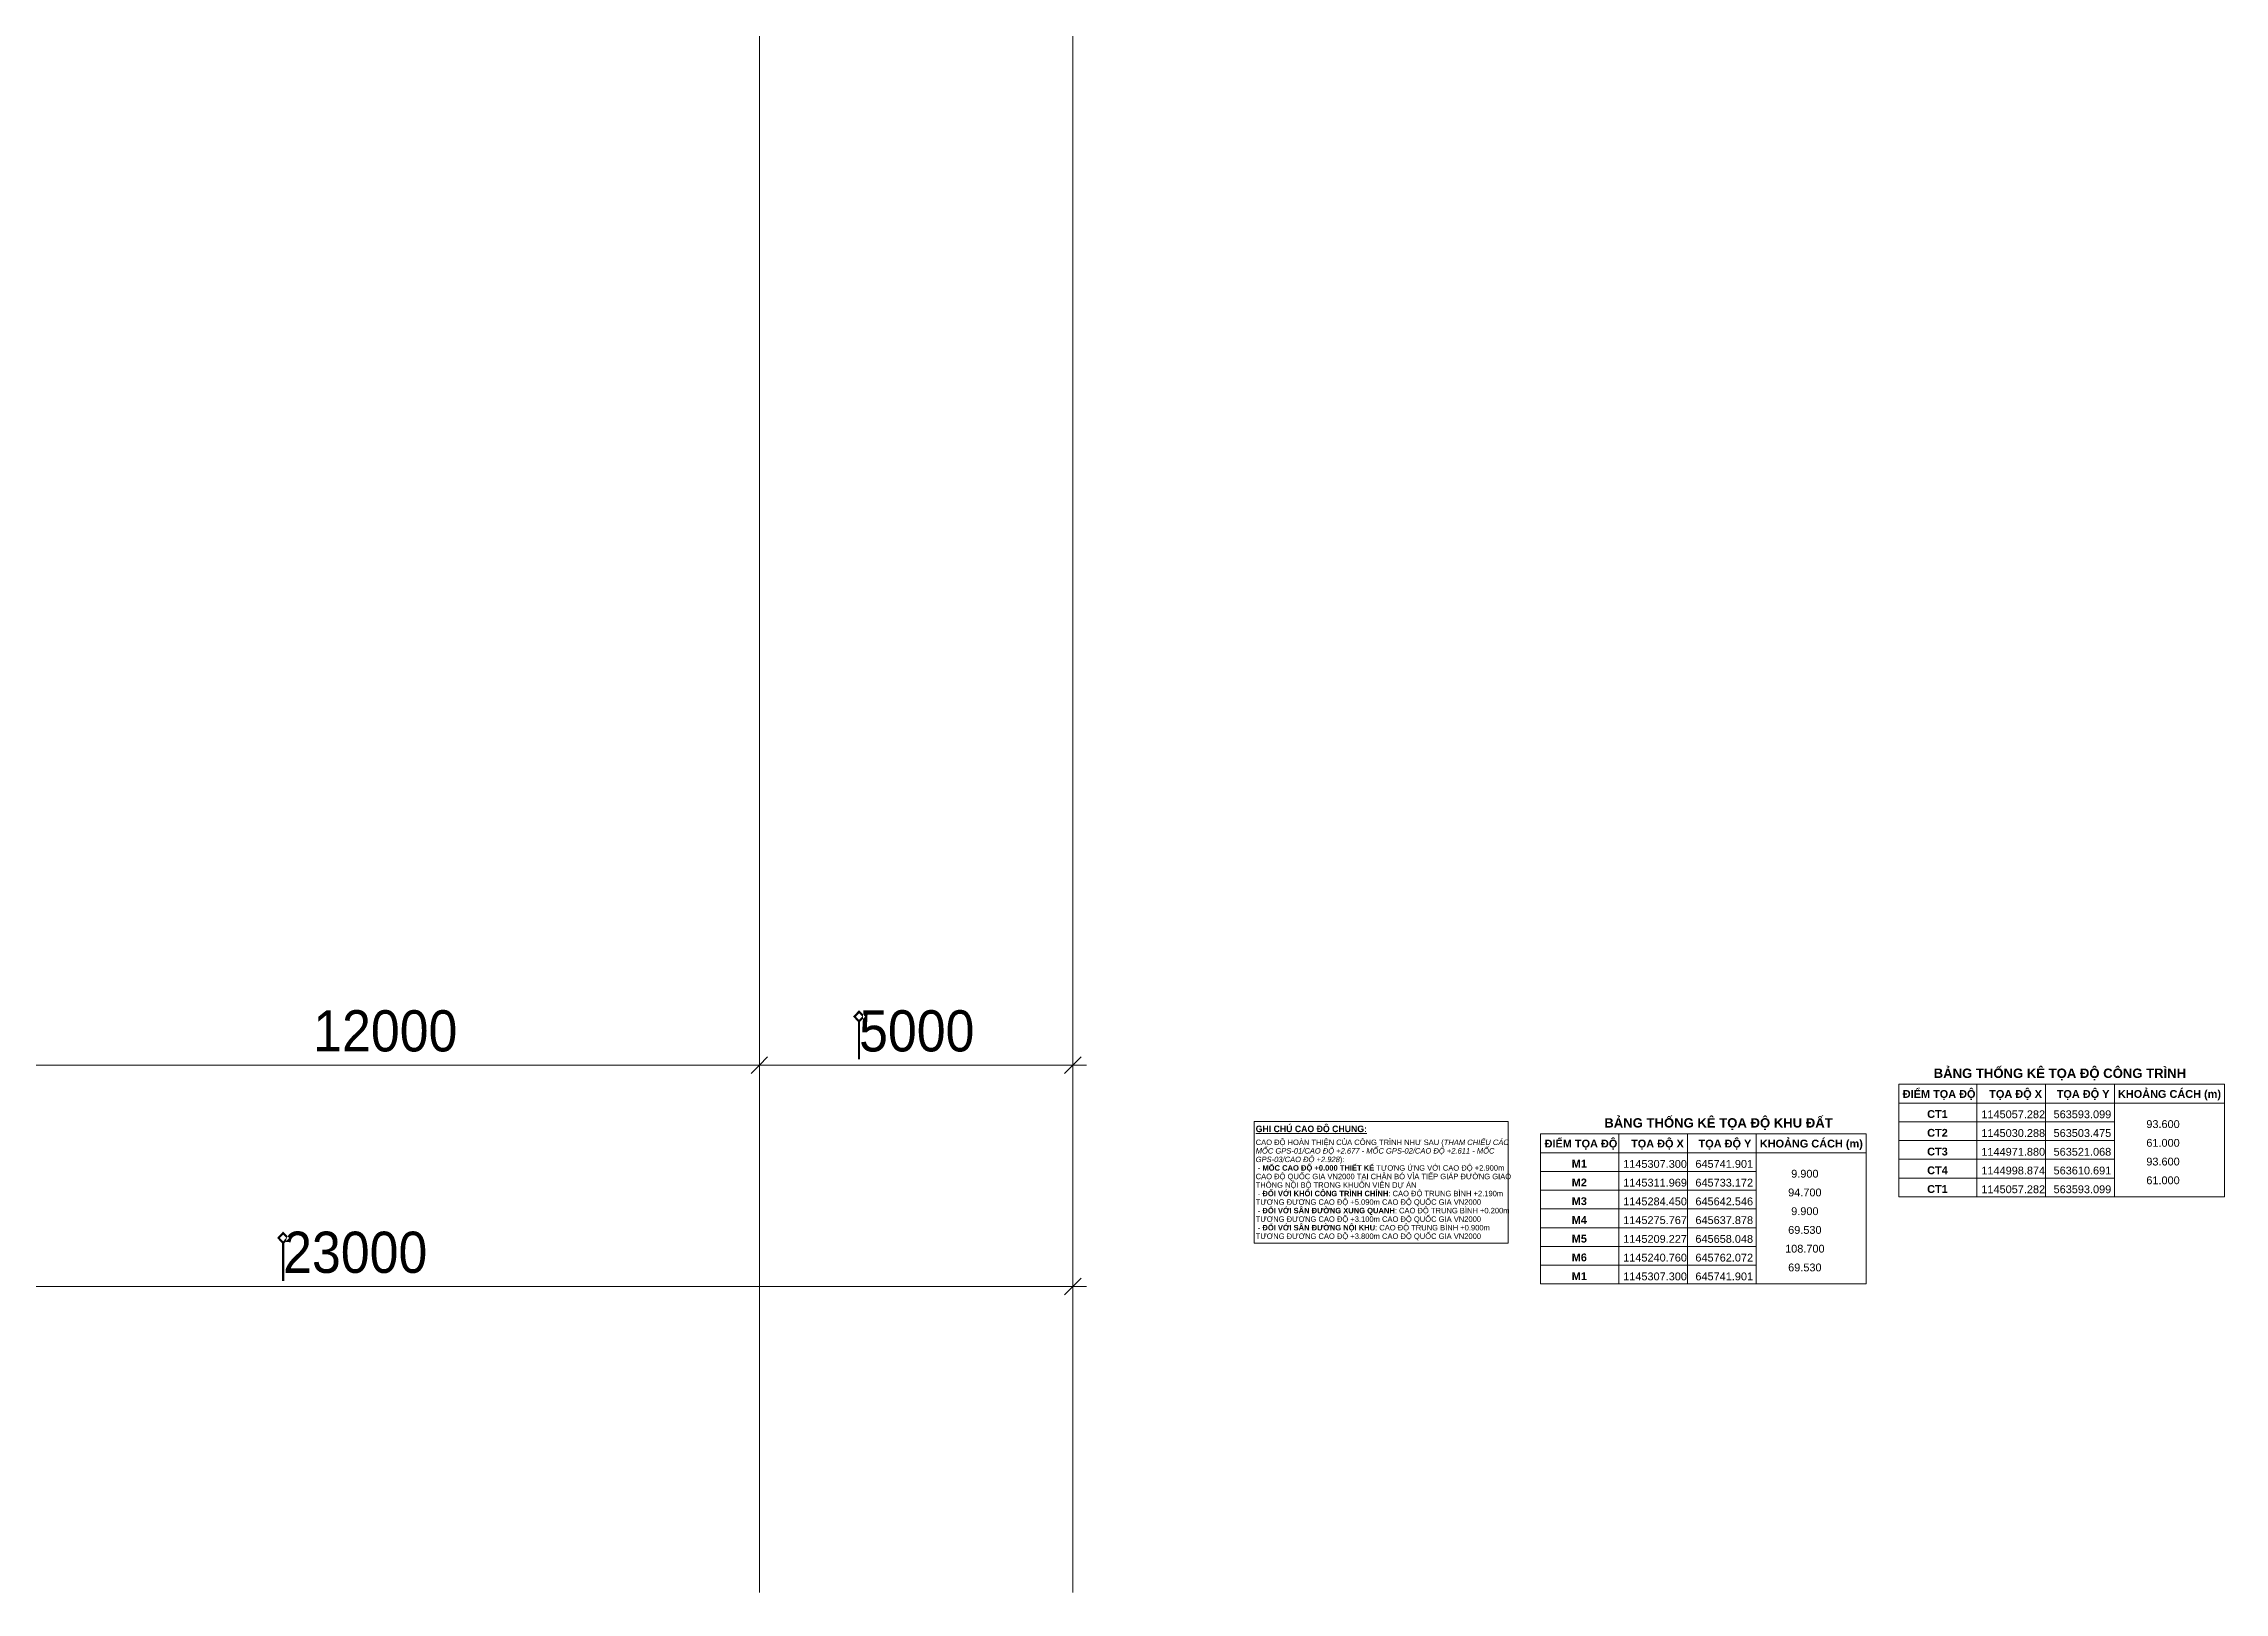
# Model space of a CAD drawing. Header units: millimetres. Extents: x 5356 to 209803, y -16346 to 109894.
# Drawn here: x 141327 to 176221, y -2599 to 22185 of the extents above; entities that cross this region are included whole.
import ezdxf

# ---------------------------------------------------------------- set-up
doc = ezdxf.new("R2010")
doc.units = ezdxf.units.MM
for name, color, linetype, lineweight in [('A-ANNO-DIMS', 211, 'Continuous', 9), ('A-ANNO-DIMS-220', 211, 'Continuous', 9), ('A-DETL-THIN-2', 151, 'Continuous', 18), ('A-FLOR', 192, 'Continuous', 9), ('G-ANNO-TEXT-1', 7, 'Continuous', 9)]:
    doc.layers.add(name, color=color, linetype=linetype, lineweight=lineweight)
doc.styles.add('Arial_2', font='arial_0.ttf', dxfattribs={"width": 0.9, "height": 660})
doc.styles.add('Arial_3', font='arial_0.ttf', dxfattribs={"width": 0.9, "height": 660})
doc.styles.add('Arial_5', font='arial_0.ttf', dxfattribs={"width": 0.95, "height": 87.5})
doc.styles.add('Arial_6', font='arial_0.ttf', dxfattribs={"height": 125})
doc.styles.add('Arial_B_1', font='arialbd_0.ttf', dxfattribs={"width": 0.95, "height": 105})
doc.styles.add('Arial_B_2', font='arialbd_0.ttf', dxfattribs={"height": 150})
doc.styles.add('Arial_B_3', font='arialbd_0.ttf', dxfattribs={"height": 125})
doc.dimstyles.new('1_Dim_chi_tiet_khu_đất_2', dxfattribs={"dimscale": 304.8, "dimtxt": 673.371204, "dimasz": 0.866142, "dimexe": 0.721785, "dimexo": 0.0625, "dimgap": 0.072178, "dimtad": 1, "dimdec": 0, "dimrnd": 5, "dimzin": 0, "dimdsep": 46, "dimtxsty": 'Arial_2', "dimblk1": 'OBLIQUE', "dimblk2": 'OBLIQUE', "dimsah": 1, "dimcen": 0.09, "dimdle": 0.721785, "dimazin": 0, "dimtfac": 1, "dimtdec": 4, "dimtix": 1, "dimtmove": 0, "dimatfit": 3, "dimfxl": 2.165354, "dimfxlon": 1, "dimtvp": 1, "dimtolj": 1, "dimtzin": 0, "dimarcsym": 2})
doc.dimstyles.new('1_Dim_chi_tiet_khu_đất_2_1', dxfattribs={"dimscale": 304.8, "dimtxt": 673.371204, "dimasz": 0.866142, "dimexe": 0.721785, "dimexo": 0.0625, "dimgap": 0.072178, "dimtad": 1, "dimdec": 0, "dimrnd": 5, "dimzin": 0, "dimdsep": 46, "dimtxsty": 'Arial_3', "dimblk1": 'OBLIQUE', "dimblk2": 'OBLIQUE', "dimsah": 1, "dimcen": 0.09, "dimdle": 0.721785, "dimazin": 0, "dimtfac": 1, "dimtdec": 4, "dimtix": 1, "dimtmove": 0, "dimatfit": 3, "dimfxl": 2.165354, "dimfxlon": 1, "dimtvp": 1, "dimtolj": 1, "dimtzin": 0, "dimarcsym": 2})

# ---------------------------------------------------------------- blocks, each defined once
blk = doc.blocks.new('DIMBLOCK13-TKCS_MB ĐỊNH VỊ MỐC TỌA ĐỘ CÔNG TRÌNH')
at = {"layer": 'A-ANNO-DIMS-220'}
for p, q in [((134801, 2955), (134801, 2075)), ((134801, 2295), (134801, 2955)), ((157795, 2955), (157795, 2075)), ((157795, 2295), (157795, 2955)), ((134581, 2295), (158015, 2295))]:
    blk.add_line(p, q, dxfattribs=at)
at = {"layer": 'A-ANNO-DIMS-220', "lineweight": 25}
for p, q in [((134801, 2295), (134669, 2163)), ((134801, 2295), (134933, 2427)), ((157795, 2295), (157663, 2163)), ((157795, 2295), (157927, 2427))]:
    blk.add_line(p, q, dxfattribs=at)
at = {"layer": 'A-ANNO-DIMS-220', "color": 0, "insert": (145159, 3174), "char_height": 660, "width": 2734.92, "attachment_point": 1, "line_spacing_factor": 0.941778, "style": 'Arial_3'}
blk.add_mtext('\u206e23000', dxfattribs=at)
blk = doc.blocks.new('_Oblique')
at = {"color": 0, "linetype": 'ByBlock', "lineweight": -2}
blk.add_line((-0.5, -0.5), (0.5, 0.5), dxfattribs=at)
blk = doc.blocks.new('DIMBLOCK18-TKCS_MB ĐỊNH VỊ MỐC TỌA ĐỘ CÔNG TRÌNH')
at = {"layer": 'A-ANNO-DIMS-220'}
for p, q in [((140779, 6498), (140779, 5618)), ((140779, 5838), (140779, 6498)), ((152779, 6498), (152779, 5618)), ((152779, 5838), (152779, 6498)), ((140559, 5838), (152999, 5838))]:
    blk.add_line(p, q, dxfattribs=at)
at = {"layer": 'A-ANNO-DIMS-220', "lineweight": 25}
for p, q in [((140779, 5838), (140911, 5970)), ((152779, 5838), (152911, 5970)), ((140779, 5838), (140647, 5706)), ((152779, 5838), (152647, 5706))]:
    blk.add_line(p, q, dxfattribs=at)
at = {"layer": 'A-ANNO-DIMS-220', "color": 0, "insert": (145640, 6717), "char_height": 660, "width": 2734.92, "attachment_point": 1, "line_spacing_factor": 0.941778, "style": 'Arial_2'}
blk.add_mtext('12000', dxfattribs=at)
blk = doc.blocks.new('DIMBLOCK19-TKCS_MB ĐỊNH VỊ MỐC TỌA ĐỘ CÔNG TRÌNH')
at = {"layer": 'A-ANNO-DIMS-220'}
for p, q in [((152779, 6498), (152779, 5618)), ((152779, 5838), (152779, 6498)), ((157795, 6498), (157795, 5618)), ((157795, 5838), (157795, 6498)), ((152559, 5838), (158015, 5838))]:
    blk.add_line(p, q, dxfattribs=at)
at = {"layer": 'A-ANNO-DIMS-220', "lineweight": 25}
for p, q in [((152779, 5838), (152911, 5970)), ((157795, 5838), (157927, 5970)), ((152779, 5838), (152647, 5706)), ((157795, 5838), (157663, 5706))]:
    blk.add_line(p, q, dxfattribs=at)
at = {"layer": 'A-ANNO-DIMS-220', "color": 0, "insert": (154375, 6717), "char_height": 660, "width": 2187.94, "attachment_point": 1, "line_spacing_factor": 0.941778, "style": 'Arial_3'}
blk.add_mtext('\u206e5000', dxfattribs=at)

msp = doc.modelspace()

# ---------------------------------------------------------------- linework, layer by layer
at = {"layer": 'A-DETL-THIN-2'}
for p, q in [((176221.4, 5531.4), (171011.4, 5531.4)), ((171011.4, 5531.4), (171011.4, 3731.4)), ((171011.4, 5531.4), (176221.4, 5531.4)), ((171011.4, 3731.4), (171011.4, 5531.4)), ((172261.4, 3731.4), (172261.4, 5531.4)), ((173361.4, 3731.4), (173361.4, 5531.4)), ((174461.4, 3731.4), (174461.4, 5531.4)), ((174461.4, 3731.4), (174461.4, 5531.4)), ((176221.4, 3731.4), (176221.4, 5531.4)), ((176221.4, 3731.4), (176221.4, 5531.4)), ((160696.8, 4937.8), (160696.8, 2987.8)), ((164759.4, 4937.8), (160696.8, 4937.8)), ((164759.4, 2987.8), (164759.4, 4937.8)), ((171011.4, 5231.4), (176221.4, 5231.4)), ((171011.4, 4931.4), (174461.4, 4931.4)), ((170490.4, 4737.4), (165280.4, 4737.4)), ((165280.4, 4737.4), (165280.4, 2337.4)), ((165280.4, 4737.4), (170490.4, 4737.4)), ((165280.4, 2337.4), (165280.4, 4737.4)), ((166530.4, 2337.4), (166530.4, 4737.4)), ((167630.4, 2337.4), (167630.4, 4737.4)), ((168730.4, 2337.4), (168730.4, 4737.4)), ((168730.4, 2337.4), (168730.4, 4737.4)), ((170490.4, 2337.4), (170490.4, 4737.4)), ((170490.4, 2337.4), (170490.4, 4737.4)), ((171011.4, 4631.4), (174461.4, 4631.4)), ((165280.4, 4437.4), (170490.4, 4437.4)), ((171011.4, 4331.4), (174461.4, 4331.4)), ((165280.4, 4137.4), (168730.4, 4137.4)), ((171011.4, 4031.4), (174461.4, 4031.4)), ((171011.4, 4031.4), (174461.4, 4031.4)), ((165280.4, 3837.4), (168730.4, 3837.4)), ((165280.4, 3537.4), (168730.4, 3537.4)), ((171011.4, 3731.4), (176221.4, 3731.4)), ((171011.4, 3731.4), (174461.4, 3731.4)), ((171011.4, 3731.4), (174461.4, 3731.4)), ((171011.4, 3731.4), (174461.4, 3731.4)), ((171011.4, 3731.4), (174461.4, 3731.4)), ((171011.4, 3731.4), (174461.4, 3731.4)), ((171011.4, 3731.4), (176221.4, 3731.4)), ((165280.4, 3237.4), (168730.4, 3237.4)), ((160696.8, 2987.8), (164759.4, 2987.8)), ((165280.4, 2937.4), (168730.4, 2937.4)), ((165280.4, 2637.4), (168730.4, 2637.4)), ((165280.4, 2337.4), (170490.4, 2337.4)), ((165280.4, 2337.4), (168730.4, 2337.4)), ((165280.4, 2337.4), (170490.4, 2337.4))]:
    msp.add_line(p, q, dxfattribs=at)
at = {"layer": 'A-FLOR'}
for p, q in [((152779.3, 109894.4), (152779.3, -2598.7)), ((157794.6, 109894.4), (157794.6, -2598.7))]:
    msp.add_line(p, q, dxfattribs=at)

# ---------------------------------------------------------------- texts
at = {"layer": 'G-ANNO-TEXT-1', "line_spacing_factor": 0.936439}
for s, insert, char_height, width, attachment_point, style in [('\\pt634.9995,1270.0005,1905,2539.9995,3175.0005,3810,4444.9995,5080.0005,5715,6349.9995,6985.0005,7620,8254.9995,8890.0005,9525,10159.9995,10795.0005,11430,12064.9995,12700.0005,13335,13969.9995,14605.0005,15240,15874.9995,16510.0005,17145,17779.9995,18415.0005,19050,19684.9995,20320.0005;BẢNG THỐNG KÊ TỌA ĐỘ CÔNG TRÌNH', (171570.2, 5783.3), 150, 4128.88, 1, 'Arial_B_2'), ('\\pt635,1270,1905,2540,3175,3810,4445,5080,5715,6350,6985,7620,8255,8890,9525,10160,10795,11430,12065,12700,13335,13970,14605,15240,15875,16510,17145,17780,18415,19050,19685,20320;ĐIỂM TỌA ĐỘ', (171074.9, 5439.6), 125, 1179.175, 1, 'Arial_B_3'), ('\\pt635,1270,1905,2540,3175,3810,4445,5080,5715,6350,6985,7620,8255,8890,9525,10160,10795,11430,12065,12700,13335,13970,14605,15240,15875,16510,17145,17780,18415,19050,19685,20320;TỌA ĐỘ X', (172458.7, 5439.6), 125, 851.935, 1, 'Arial_B_3'), ('\\pt635,1270,1905,2540,3175,3810,4445,5080,5715,6350,6985,7620,8255,8890,9525,10160,10795,11430,12065,12700,13335,13970,14605,15240,15875,16510,17145,17780,18415,19050,19685,20320;TỌA ĐỘ Y', (173538.7, 5439.6), 125, 851.935, 1, 'Arial_B_3'), ('\\pt635,1270,1905,2540,3175,3810,4445,5080,5715,6350,6985,7620,8255,8890,9525,10160,10795,11430,12065,12700,13335,13970,14605,15240,15875,16510,17145,17780,18415,19050,19685,20320;KHOẢNG CÁCH (m)', (174518.7, 5439.6), 125, 1667.005, 1, 'Arial_B_3'), ('\\pt399,798,1197,1596,1995,2394,2793,3192,3591,3990,4389,4788,5187,5586,5985,6384,6783,7182,7581,7980,8379,8778,9177,9576,9975,10374,10773,11172,11571,11970,12369,12768;{\\LGHI CHÚ CAO ĐỘ CHUNG:}', (160721.1, 4804.9), 105, 1838.725, 4, 'Arial_B_1'), ('\\pt634.9995,1270.0005,1905,2539.9995,3175.0005,3810,4444.9995,5080.0005,5715,6349.9995,6985.0005,7620,8254.9995,8890.0005,9525,10159.9995,10795.0005,11430,12064.9995,12700.0005,13335,13969.9995,14605.0005,15240,15874.9995,16510.0005,17145,17779.9995,18415.0005,19050,19684.9995,20320.0005;BẢNG THỐNG KÊ TỌA ĐỘ KHU ĐẤT', (166299.2, 4989.4), 150, 3731.445, 1, 'Arial_B_2'), ('\\pt5,10,15,20,25,30,35,40,45,50,55,60,65,70,75,80,85,90,95,100,105,110,115,120,125,130,135,140,145,150,155,160;1145057.282', (172842.8, 5051), 125, 1022.12, 5, 'Arial_6'), ('\\pt5,10,15,20,25,30,35,40,45,50,55,60,65,70,75,80,85,90,95,100,105,110,115,120,125,130,135,140,145,150,155,160;563593.099', (173949.6, 5051), 125, 925.16, 5, 'Arial_6'), ('\\pt5,10,15,20,25,30,35,40,45,50,55,60,65,70,75,80,85,90,95,100,105,110,115,120,125,130,135,140,145,150,155,160;93.600', (175239.4, 4894.2), 125, 537.825, 5, 'Arial_6'), ('\\pt399,798,1197,1596,1995,2394,2793,3192,3591,3990,4389,4788,5187,5586,5985,6384,6783,7182,7581,7980,8379,8778,9177,9576,9975,10374,10773,11172,11571,11970,12369,12768;CAO ĐỘ HOÀN THIỆN CỦA CÔNG TRÌNH NHƯ SAU ({\\fArial|b0|i1|c0|p34;THAM CHIẾU CÁC MỐC GPS-01/CAO ĐỘ +2.677 - MỐC GPS-02/CAO ĐỘ +2.611 - MỐC GPS-03/CAO ĐỘ +2.928}):\\P - {\\fArial|b1|i0|c0|p34;MỐC CAO ĐỘ +0.000 THIẾT KẾ} TƯƠNG ỨNG VỚI CAO ĐỘ +2.900m CAO ĐỘ QUỐC GIA VN2000 TẠI CHÂN BÓ VỈA TIẾP GIÁP ĐƯỜNG GIAO THÔNG NỘI BỘ TRONG KHUÔN VIÊN DỰ ÁN\\P - {\\fArial|b1|i0|c0|p34;ĐỐI VỚI KHỐI CÔNG TRÌNH CHÍNH}: CAO ĐỘ TRUNG BÌNH +2.190m TƯƠNG ĐƯƠNG CAO ĐỘ +5.090m CAO ĐỘ QUỐC GIA VN2000\\P - {\\fArial|b1|i0|c0|p34;ĐỐI VỚI SÂN ĐƯỜNG XUNG QUANH}: CAO ĐỘ TRUNG BÌNH +0.200m TƯƠNG ĐƯƠNG CAO ĐỘ +3.100m CAO ĐỘ QUỐC GIA VN2000\\P - {\\fArial|b1|i0|c0|p34;ĐỐI VỚI SÂN ĐƯỜNG NỘI KHU}: CAO ĐỘ TRUNG BÌNH +0.900m TƯƠNG ĐƯƠNG CAO ĐỘ +3.800m CAO ĐỘ QUỐC GIA VN2000', (160721.1, 3840.1), 87.5, 4022.585, 4, 'Arial_5'), ('\\pt635,1270,1905,2540,3175,3810,4445,5080,5715,6350,6985,7620,8255,8890,9525,10160,10795,11430,12065,12700,13335,13970,14605,15240,15875,16510,17145,17780,18415,19050,19685,20320;ĐIỂM TỌA ĐỘ', (165343.9, 4645.7), 125, 1179.175, 1, 'Arial_B_3'), ('\\pt635,1270,1905,2540,3175,3810,4445,5080,5715,6350,6985,7620,8255,8890,9525,10160,10795,11430,12065,12700,13335,13970,14605,15240,15875,16510,17145,17780,18415,19050,19685,20320;TỌA ĐỘ X', (166727.7, 4645.7), 125, 851.935, 1, 'Arial_B_3'), ('\\pt635,1270,1905,2540,3175,3810,4445,5080,5715,6350,6985,7620,8255,8890,9525,10160,10795,11430,12065,12700,13335,13970,14605,15240,15875,16510,17145,17780,18415,19050,19685,20320;TỌA ĐỘ Y', (167807.7, 4645.7), 125, 851.935, 1, 'Arial_B_3'), ('\\pt635,1270,1905,2540,3175,3810,4445,5080,5715,6350,6985,7620,8255,8890,9525,10160,10795,11430,12065,12700,13335,13970,14605,15240,15875,16510,17145,17780,18415,19050,19685,20320;KHOẢNG CÁCH (m)', (168787.7, 4645.7), 125, 1667.005, 1, 'Arial_B_3'), ('\\pt5,10,15,20,25,30,35,40,45,50,55,60,65,70,75,80,85,90,95,100,105,110,115,120,125,130,135,140,145,150,155,160;1145030.288', (172842.8, 4751), 125, 1022.12, 5, 'Arial_6'), ('\\pt5,10,15,20,25,30,35,40,45,50,55,60,65,70,75,80,85,90,95,100,105,110,115,120,125,130,135,140,145,150,155,160;563503.475', (173949.6, 4751), 125, 925.16, 5, 'Arial_6'), ('\\pt5,10,15,20,25,30,35,40,45,50,55,60,65,70,75,80,85,90,95,100,105,110,115,120,125,130,135,140,145,150,155,160;61.000', (175239.4, 4594.2), 125, 537.825, 5, 'Arial_6'), ('\\pt5,10,15,20,25,30,35,40,45,50,55,60,65,70,75,80,85,90,95,100,105,110,115,120,125,130,135,140,145,150,155,160;1145307.300', (167111.8, 4257), 125, 1022.12, 5, 'Arial_6'), ('\\pt5,10,15,20,25,30,35,40,45,50,55,60,65,70,75,80,85,90,95,100,105,110,115,120,125,130,135,140,145,150,155,160;645741.901', (168218.6, 4257), 125, 925.16, 5, 'Arial_6'), ('\\pt5,10,15,20,25,30,35,40,45,50,55,60,65,70,75,80,85,90,95,100,105,110,115,120,125,130,135,140,145,150,155,160;1144971.880', (172842.8, 4451), 125, 1022.12, 5, 'Arial_6'), ('\\pt5,10,15,20,25,30,35,40,45,50,55,60,65,70,75,80,85,90,95,100,105,110,115,120,125,130,135,140,145,150,155,160;1144998.874', (172842.8, 4151), 125, 1022.12, 5, 'Arial_6'), ('\\pt5,10,15,20,25,30,35,40,45,50,55,60,65,70,75,80,85,90,95,100,105,110,115,120,125,130,135,140,145,150,155,160;563521.068', (173949.6, 4451), 125, 925.16, 5, 'Arial_6'), ('\\pt5,10,15,20,25,30,35,40,45,50,55,60,65,70,75,80,85,90,95,100,105,110,115,120,125,130,135,140,145,150,155,160;563610.691', (173949.6, 4151), 125, 925.16, 5, 'Arial_6'), ('\\pt5,10,15,20,25,30,35,40,45,50,55,60,65,70,75,80,85,90,95,100,105,110,115,120,125,130,135,140,145,150,155,160;93.600', (175239.4, 4294.2), 125, 537.825, 5, 'Arial_6'), ('\\pt5,10,15,20,25,30,35,40,45,50,55,60,65,70,75,80,85,90,95,100,105,110,115,120,125,130,135,140,145,150,155,160;1145311.969', (167111.8, 3957), 125, 1022.12, 5, 'Arial_6'), ('\\pt5,10,15,20,25,30,35,40,45,50,55,60,65,70,75,80,85,90,95,100,105,110,115,120,125,130,135,140,145,150,155,160;645733.172', (168218.6, 3957), 125, 925.16, 5, 'Arial_6'), ('\\pt5,10,15,20,25,30,35,40,45,50,55,60,65,70,75,80,85,90,95,100,105,110,115,120,125,130,135,140,145,150,155,160;94.700', (169508.4, 3800.2), 125, 537.825, 5, 'Arial_6'), ('\\pt5,10,15,20,25,30,35,40,45,50,55,60,65,70,75,80,85,90,95,100,105,110,115,120,125,130,135,140,145,150,155,160;9.900', (169508.6, 4100.2), 125, 440.865, 5, 'Arial_6'), ('\\pt5,10,15,20,25,30,35,40,45,50,55,60,65,70,75,80,85,90,95,100,105,110,115,120,125,130,135,140,145,150,155,160;1145057.282', (172842.8, 3851), 125, 1022.12, 5, 'Arial_6'), ('\\pt5,10,15,20,25,30,35,40,45,50,55,60,65,70,75,80,85,90,95,100,105,110,115,120,125,130,135,140,145,150,155,160;563593.099', (173949.6, 3851), 125, 925.16, 5, 'Arial_6'), ('\\pt5,10,15,20,25,30,35,40,45,50,55,60,65,70,75,80,85,90,95,100,105,110,115,120,125,130,135,140,145,150,155,160;61.000', (175239.4, 3994.2), 125, 537.825, 5, 'Arial_6'), ('\\pt5,10,15,20,25,30,35,40,45,50,55,60,65,70,75,80,85,90,95,100,105,110,115,120,125,130,135,140,145,150,155,160;1145284.450', (167111.8, 3657), 125, 1022.12, 5, 'Arial_6'), ('\\pt5,10,15,20,25,30,35,40,45,50,55,60,65,70,75,80,85,90,95,100,105,110,115,120,125,130,135,140,145,150,155,160;645642.546', (168218.6, 3657), 125, 925.16, 5, 'Arial_6'), ('\\pt5,10,15,20,25,30,35,40,45,50,55,60,65,70,75,80,85,90,95,100,105,110,115,120,125,130,135,140,145,150,155,160;9.900', (169508.6, 3500.2), 125, 440.865, 5, 'Arial_6'), ('\\pt5,10,15,20,25,30,35,40,45,50,55,60,65,70,75,80,85,90,95,100,105,110,115,120,125,130,135,140,145,150,155,160;1145275.767', (167111.8, 3357), 125, 1022.12, 5, 'Arial_6'), ('\\pt5,10,15,20,25,30,35,40,45,50,55,60,65,70,75,80,85,90,95,100,105,110,115,120,125,130,135,140,145,150,155,160;645637.878', (168218.6, 3357), 125, 925.16, 5, 'Arial_6'), ('\\pt5,10,15,20,25,30,35,40,45,50,55,60,65,70,75,80,85,90,95,100,105,110,115,120,125,130,135,140,145,150,155,160;69.530', (169508.4, 3200.2), 125, 537.825, 5, 'Arial_6'), ('\\pt5,10,15,20,25,30,35,40,45,50,55,60,65,70,75,80,85,90,95,100,105,110,115,120,125,130,135,140,145,150,155,160;1145209.227', (167111.8, 3057), 125, 1022.12, 5, 'Arial_6'), ('\\pt5,10,15,20,25,30,35,40,45,50,55,60,65,70,75,80,85,90,95,100,105,110,115,120,125,130,135,140,145,150,155,160;1145240.760', (167111.8, 2757), 125, 1022.12, 5, 'Arial_6'), ('\\pt5,10,15,20,25,30,35,40,45,50,55,60,65,70,75,80,85,90,95,100,105,110,115,120,125,130,135,140,145,150,155,160;645658.048', (168218.6, 3057), 125, 925.16, 5, 'Arial_6'), ('\\pt5,10,15,20,25,30,35,40,45,50,55,60,65,70,75,80,85,90,95,100,105,110,115,120,125,130,135,140,145,150,155,160;645762.072', (168218.6, 2757), 125, 925.16, 5, 'Arial_6'), ('\\pt5,10,15,20,25,30,35,40,45,50,55,60,65,70,75,80,85,90,95,100,105,110,115,120,125,130,135,140,145,150,155,160;108.700', (169508.4, 2900.2), 125, 634.785, 5, 'Arial_6'), ('\\pt5,10,15,20,25,30,35,40,45,50,55,60,65,70,75,80,85,90,95,100,105,110,115,120,125,130,135,140,145,150,155,160;1145307.300', (167111.8, 2457), 125, 1022.12, 5, 'Arial_6'), ('\\pt5,10,15,20,25,30,35,40,45,50,55,60,65,70,75,80,85,90,95,100,105,110,115,120,125,130,135,140,145,150,155,160;645741.901', (168218.6, 2457), 125, 925.16, 5, 'Arial_6'), ('\\pt5,10,15,20,25,30,35,40,45,50,55,60,65,70,75,80,85,90,95,100,105,110,115,120,125,130,135,140,145,150,155,160;69.530', (169508.4, 2600.2), 125, 537.825, 5, 'Arial_6')]:
    msp.add_mtext(s, dxfattribs=dict(at, insert=insert, char_height=char_height, width=width, attachment_point=attachment_point, style=style))

# ---------------------------------------------------------------- dimensions: what is measured, and where the dimension line sits
at = {"layer": 'A-ANNO-DIMS'}
dim = msp.add_linear_dim(base=(152779.3, 5837.9), p1=(140779.3, 6497.9), p2=(152779.3, 6497.9), dimstyle='1_Dim_chi_tiet_khu_đất_2', override={"dimpost": '<>', "dimfxl": 11999.928187}, dxfattribs=at)
dim.commit()
dim.dimension.update_dxf_attribs({"geometry": 'DIMBLOCK18-TKCS_MB ĐỊNH VỊ MỐC TỌA ĐỘ CÔNG TRÌNH', "text_midpoint": (146779.3, 6196.9)})
for base, p1, p2, text, override, picture, middle in [((157794.6, 5837.9), (152779.3, 6497.9), (157794.6, 6497.9), '\u206e5000', {"dimpost": '<>', "dimfxl": 5015.369213}, 'DIMBLOCK19-TKCS_MB ĐỊNH VỊ MỐC TỌA ĐỘ CÔNG TRÌNH', (155287, 6253.1)), ((157794.6, 2295.4), (134801.5, 2955.4), (157794.6, 2955.4), '\u206e23000', {"dimpost": '<>', "dimfxl": 22993.161652}, 'DIMBLOCK13-TKCS_MB ĐỊNH VỊ MỐC TỌA ĐỘ CÔNG TRÌNH', (146298.1, 2710.7))]:
    dim = msp.add_linear_dim(base=base, p1=p1, p2=p2, text=text, dimstyle='1_Dim_chi_tiet_khu_đất_2_1', override=override, dxfattribs=at)
    dim.commit()
    dim.dimension.update_dxf_attribs({"geometry": picture, "text_midpoint": middle})

# ---------------------------------------------------------------- next in the draw order: texts
at = {"layer": 'G-ANNO-TEXT-1', "char_height": 125, "attachment_point": 5, "line_spacing_factor": 0.936439, "style": 'Arial_B_3', "bg_fill": 3, "box_fill_scale": 1.25, "bg_fill_color": 256, "bg_fill_true_color": 13158600, "bg_fill_transparency": 0}
for s, insert, width in [('\\pt2.5,5,7.5,10,12.5,15,17.5,20,22.5,25,27.5,30,32.5,35,37.5,40,42.5,45,47.5,50,52.5,55,57.5,60,62.5,65,67.5,70,72.5,75,77.5,80;CT1', (171630.2, 5054.6), 334.31), ('\\pt2.5,5,7.5,10,12.5,15,17.5,20,22.5,25,27.5,30,32.5,35,37.5,40,42.5,45,47.5,50,52.5,55,57.5,60,62.5,65,67.5,70,72.5,75,77.5,80;M1', (165899.5, 4260.7), 250.48)]:
    msp.add_mtext(s, dxfattribs=dict(at, insert=insert, width=width))

# ---------------------------------------------------------------- next in the draw order: texts
for s, insert, width in [('\\pt2.5,5,7.5,10,12.5,15,17.5,20,22.5,25,27.5,30,32.5,35,37.5,40,42.5,45,47.5,50,52.5,55,57.5,60,62.5,65,67.5,70,72.5,75,77.5,80;CT2', (171630.2, 4754.6), 334.31), ('\\pt2.5,5,7.5,10,12.5,15,17.5,20,22.5,25,27.5,30,32.5,35,37.5,40,42.5,45,47.5,50,52.5,55,57.5,60,62.5,65,67.5,70,72.5,75,77.5,80;M2', (165899.5, 3960.7), 250.48)]:
    msp.add_mtext(s, dxfattribs=dict(at, insert=insert, width=width))

# ---------------------------------------------------------------- next in the draw order: texts
for s, insert, width in [('\\pt2.5,5,7.5,10,12.5,15,17.5,20,22.5,25,27.5,30,32.5,35,37.5,40,42.5,45,47.5,50,52.5,55,57.5,60,62.5,65,67.5,70,72.5,75,77.5,80;CT3', (171630.2, 4454.6), 334.31), ('\\pt2.5,5,7.5,10,12.5,15,17.5,20,22.5,25,27.5,30,32.5,35,37.5,40,42.5,45,47.5,50,52.5,55,57.5,60,62.5,65,67.5,70,72.5,75,77.5,80;M3', (165899.5, 3660.7), 250.48)]:
    msp.add_mtext(s, dxfattribs=dict(at, insert=insert, width=width))

# ---------------------------------------------------------------- next in the draw order: texts
for s, insert, width in [('\\pt2.5,5,7.5,10,12.5,15,17.5,20,22.5,25,27.5,30,32.5,35,37.5,40,42.5,45,47.5,50,52.5,55,57.5,60,62.5,65,67.5,70,72.5,75,77.5,80;CT4', (171630.2, 4154.6), 334.31), ('\\pt2.5,5,7.5,10,12.5,15,17.5,20,22.5,25,27.5,30,32.5,35,37.5,40,42.5,45,47.5,50,52.5,55,57.5,60,62.5,65,67.5,70,72.5,75,77.5,80;M4', (165899.5, 3360.7), 250.48)]:
    msp.add_mtext(s, dxfattribs=dict(at, insert=insert, width=width))

# ---------------------------------------------------------------- next in the draw order: texts
for s, insert, width in [('\\pt2.5,5,7.5,10,12.5,15,17.5,20,22.5,25,27.5,30,32.5,35,37.5,40,42.5,45,47.5,50,52.5,55,57.5,60,62.5,65,67.5,70,72.5,75,77.5,80;CT1', (171630.2, 3854.6), 334.31), ('\\pt2.5,5,7.5,10,12.5,15,17.5,20,22.5,25,27.5,30,32.5,35,37.5,40,42.5,45,47.5,50,52.5,55,57.5,60,62.5,65,67.5,70,72.5,75,77.5,80;M5', (165899.5, 3060.7), 250.48)]:
    msp.add_mtext(s, dxfattribs=dict(at, insert=insert, width=width))

# ---------------------------------------------------------------- next in the draw order: texts
at = {"layer": 'G-ANNO-TEXT-1', "insert": (165899.5, 2760.7), "char_height": 125, "width": 250.48, "attachment_point": 5, "line_spacing_factor": 0.936439, "style": 'Arial_B_3', "bg_fill": 3, "box_fill_scale": 1.25, "bg_fill_color": 256, "bg_fill_true_color": 13158600, "bg_fill_transparency": 0}
msp.add_mtext('\\pt2.5,5,7.5,10,12.5,15,17.5,20,22.5,25,27.5,30,32.5,35,37.5,40,42.5,45,47.5,50,52.5,55,57.5,60,62.5,65,67.5,70,72.5,75,77.5,80;M6', dxfattribs=at)

# ---------------------------------------------------------------- next in the draw order: texts
at = {"layer": 'G-ANNO-TEXT-1', "insert": (165899.5, 2460.7), "char_height": 125, "width": 250.48, "attachment_point": 5, "line_spacing_factor": 0.936439, "style": 'Arial_B_3', "bg_fill": 3, "box_fill_scale": 1.25, "bg_fill_color": 256, "bg_fill_true_color": 13158600, "bg_fill_transparency": 0}
msp.add_mtext('\\pt2.5,5,7.5,10,12.5,15,17.5,20,22.5,25,27.5,30,32.5,35,37.5,40,42.5,45,47.5,50,52.5,55,57.5,60,62.5,65,67.5,70,72.5,75,77.5,80;M1', dxfattribs=at)

doc.saveas('drawing.dxf')
